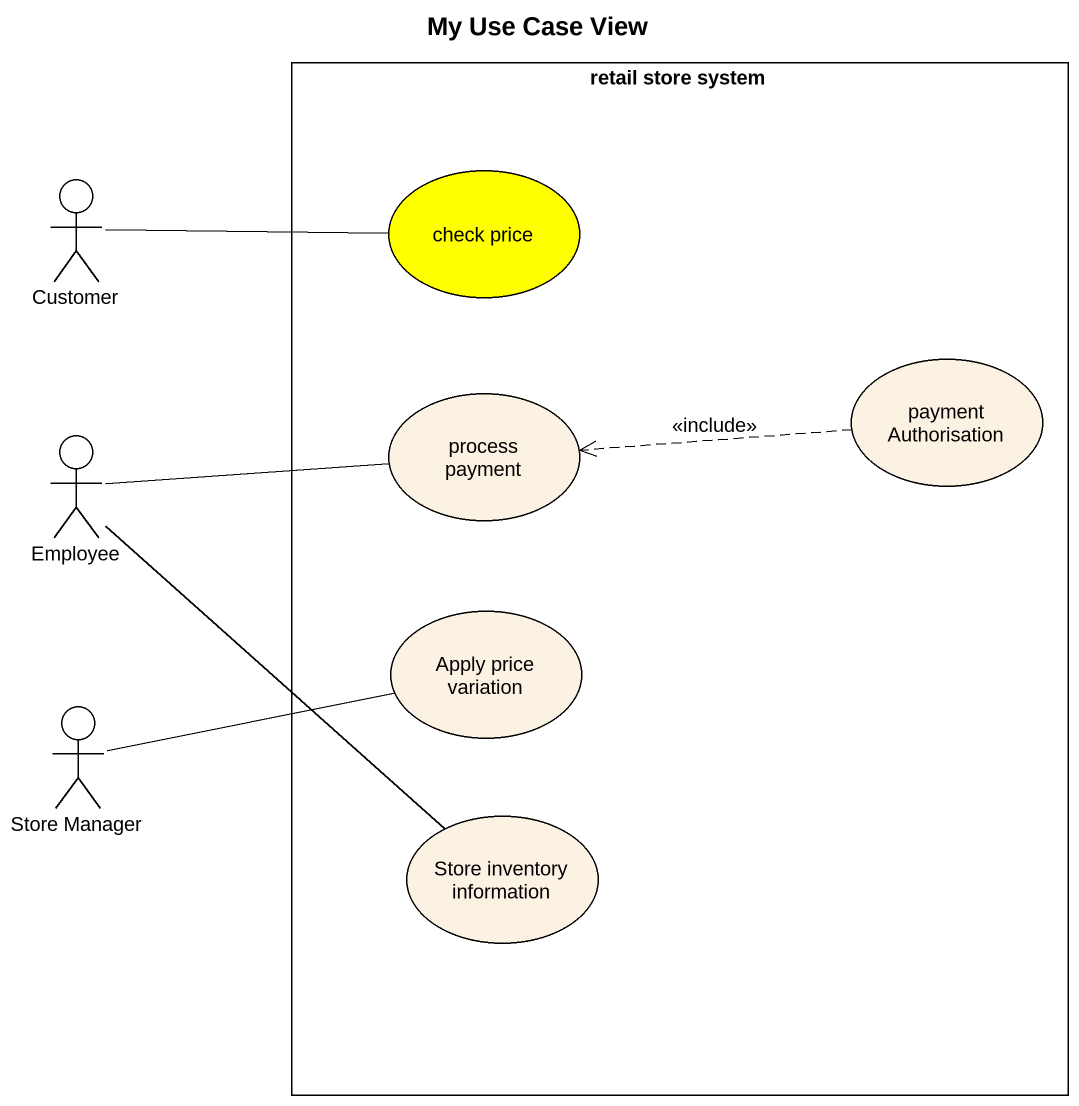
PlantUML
@startuml
title My Use Case View
rectangle "retail store system" as retail_store_system {
  usecase "check price" as check_price #FFFF00
  usecase "payment Authorisation" as payment_Authorisation
  usecase "process payment" as process_payment
  usecase "Apply price variation" as Apply_price_variation
  usecase "Store inventory information" as Store_inventory_information
}
actor Customer
actor Employee
actor "Store Manager" as Store_Manager
Customer -right- check_price
payment_Authorisation .left.> process_payment : <<include>>
Employee -right- process_payment
Employee -- Store_inventory_information
Store_Manager -right- Apply_price_variation
@enduml
